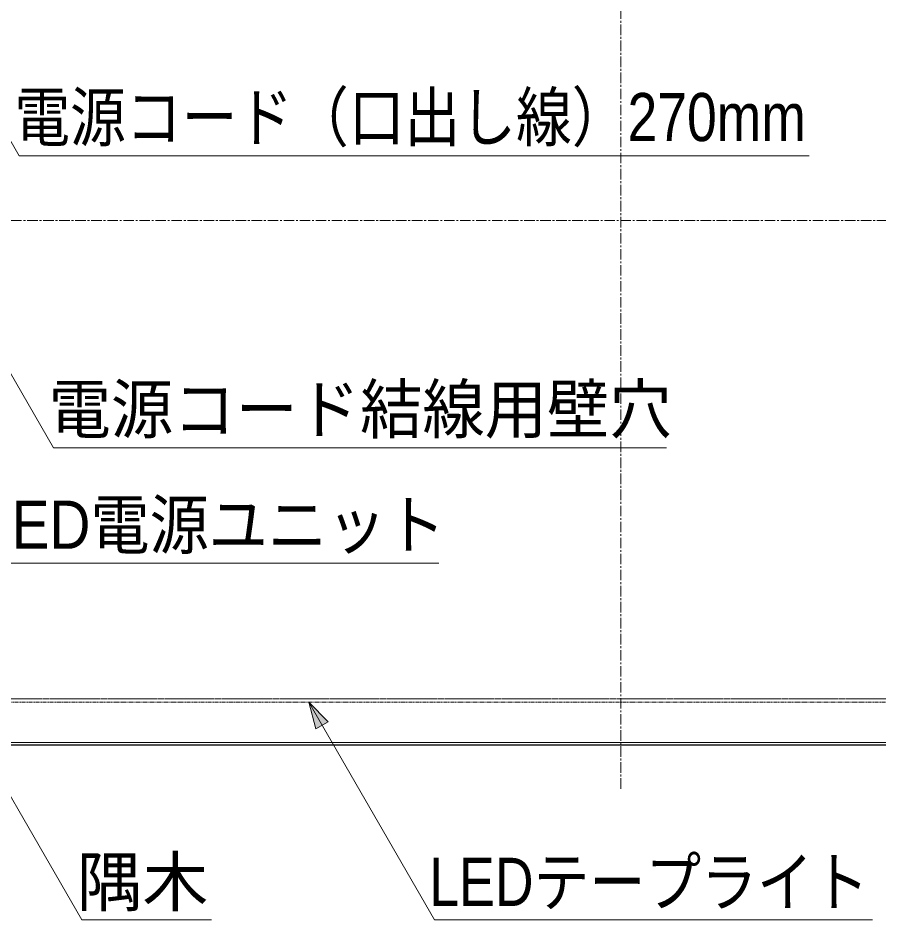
# Model space of a CAD drawing. Units: millimetres, scale not verified. Extents: x -4547 to 4547, y -2284 to 2284.
# Drawn here: x -3085 to -2592, y -1300 to -784 of the extents above; entities that cross this region are included whole.
import ezdxf
from ezdxf.enums import TextEntityAlignment as Align

# ---------------------------------------------------------------- set-up
doc = ezdxf.new("R2010")
doc.units = ezdxf.units.MM
doc.header["$LTSCALE"] = 20
doc.linetypes.add('USER1', pattern=[0.8, 0.5, -0.3])
doc.linetypes.add('USER3', pattern=[9.172222, 5.997222, -1.058333, 1.058333, -1.058333])
doc.layers.add('0-1_3一般', color=7, linetype='Continuous', lineweight=15)
doc.layers.add('0-6_2寸法-3', color=7, linetype='Continuous', lineweight=15)
doc.styles.add('ＭＳ Ｐゴシック', font='')
doc.styles.get('ＭＳ Ｐゴシック').set_extended_font_data('MS PGothic')

# ---------------------------------------------------------------- blocks, each defined once
blk = doc.blocks.new('グループ-25')
at = {"layer": '0-1_3一般', "linetype": 'USER3'}
for p, q in [((-27990, -24500), (-27990, -11500)), ((-16500, -18000), (-39480, -18000))]:
    blk.add_line(p, q, dxfattribs=at)
at = {"layer": '0-1_3一般', "lineweight": 30}
blk.add_lwpolyline([(-38980, -12000), (-17000, -12000), (-17000, -24000), (-38980, -24000)], close=True, dxfattribs=at)
at = {"layer": '0-1_3一般'}
blk.add_lwpolyline([(-38950, -12030), (-17030, -12030), (-17030, -23970), (-38950, -23970)], close=True, dxfattribs=at)
at = {"layer": '0-1_3一般', "linetype": 'USER1'}
for points in [[(-38480, -12530), (-17500, -12530), (-17500, -23470), (-38480, -23470)], [(-38280, -23470), (-17700, -23470), (-17700, -23510), (-38280, -23510)]]:
    blk.add_lwpolyline(points, close=True, dxfattribs=at)

msp = doc.modelspace()

# ---------------------------------------------------------------- linework, layer by layer
at = {"layer": '0-6_2寸法-3'}
for points in [[(-2632.3, -863), (-3084.18, -863), (-3122.48, -796.66)], [(-2713.98, -1030), (-3064.57, -1030), (-3127.13, -921.65)], [(-2844.18, -1096.03), (-3103.76, -1096.03), (-3194.63, -938.65)], [(-2974.33, -1300), (-3048.41, -1300), (-3124.63, -1168)], [(-2596.13, -1300), (-2846.74, -1300), (-2918.63, -1175.5)]]:
    msp.add_lwpolyline(points, dxfattribs=at)
at = {"layer": '0-6_2寸法-3', "lineweight": 5}
msp.add_lwpolyline([(-2914.54, -1190.73), (-2918.63, -1175.5), (-2907.47, -1186.65)], close=True, dxfattribs=at)
at = {"layer": '0-6_2寸法-3'}
msp.add_solid([(-2914.54, -1190.73), (-2907.47, -1186.65), (-2918.63, -1175.5)], dxfattribs=at)

# ---------------------------------------------------------------- block references
at = {"layer": '0-1_3一般', "xscale": 0.05, "yscale": 0.05}
msp.add_blockref('グループ-25', (-1340.63, 0), dxfattribs=at)

# ---------------------------------------------------------------- texts
at = {"layer": '0-6_2寸法-3', "style": 'ＭＳ Ｐゴシック'}
for s, height, width, p in [('電源コード（口出し線）270mm', 27.51, 0.85, (-3087.07, -862.84)), ('電源コード結線用壁穴', 27.51, 0.95, (-3067.46, -1029.84)), ('LED電源ユニット', 27.57, 0.9, (-3106.65, -1096)), ('LEDテープライト', 27.57, 0.85, (-2849.64, -1300.27))]:
    msp.add_text(s, height=height, dxfattribs=dict(at, width=width)).set_placement(p, align=Align.BOTTOM_LEFT)
msp.add_text('隅木', height=27.57, dxfattribs=at).set_placement((-3051.31, -1300.27), align=Align.BOTTOM_LEFT)

doc.saveas('drawing.dxf')
